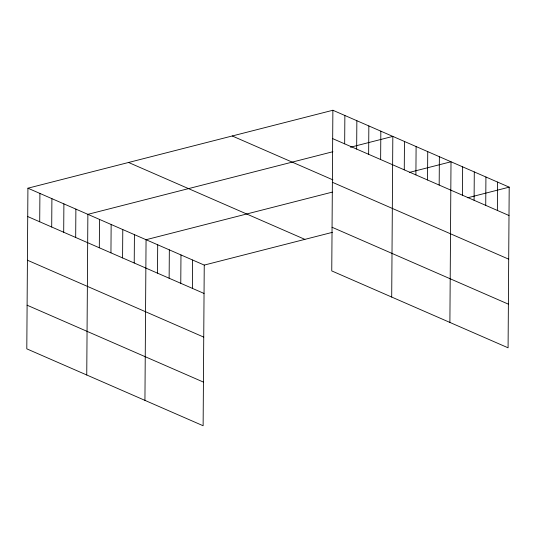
<?xml version="1.0" encoding="UTF-8"?>
<svg xmlns="http://www.w3.org/2000/svg" width="536" height="536" viewBox="0 0 536 536"><rect width="100%" height="100%" fill="white"/><g stroke="black" fill="none" stroke-linecap="round" stroke-linejoin="round"><path stroke-width="0.8" d="M27.919 188.196L26.8 348.849L203.124 425.745L204.243 265.086L27.919 188.196L332.876 110.255L509.2 187.151L508.081 347.804L331.757 270.915L332.876 110.255M39.711 221.79L39.912 193.422M51.704 227.016L51.905 198.648M63.697 232.249L63.891 203.881M75.683 237.475L75.884 209.107M86.752 374.999L87.871 214.34L332.923 151.708M99.314 247.779L99.508 219.412M110.945 252.851L111.146 224.49M122.583 257.93L122.784 229.562M134.221 263.002L134.422 234.641M144.934 400.372L146.06 239.713L332.313 192.109M157.497 273.152L157.698 244.785M169.135 278.231L169.336 249.863M180.773 283.303L180.974 254.935M192.411 288.381L192.605 260.014M344.668 143.849L344.869 115.481M356.661 149.075L356.855 120.714M368.647 154.308L368.848 125.94M380.64 159.534L380.835 131.166M391.702 297.058L392.828 136.399L350.497 147.219M404.265 169.838L404.466 141.471M415.903 174.917L416.103 146.549M427.54 179.989L427.741 151.621M439.178 185.067L439.373 156.7M449.892 322.431L451.011 161.772L409.484 172.391M462.454 195.218L462.648 166.85M474.092 200.29L474.286 171.922M485.73 205.362L485.924 177.001M497.368 210.44L497.562 182.073M204.243 265.086L332.374 232.343M467.667 197.764L509.2 187.151M332.675 138.623L508.999 215.512M232.242 135.976L332.923 179.882M332.374 182.274L508.698 259.169M332.059 227.257L508.383 304.153M128.56 162.475L304.884 239.371M27.725 216.557L204.049 293.453M27.416 260.215L203.74 337.111M27.102 305.198L203.425 382.088"/></g></svg>
